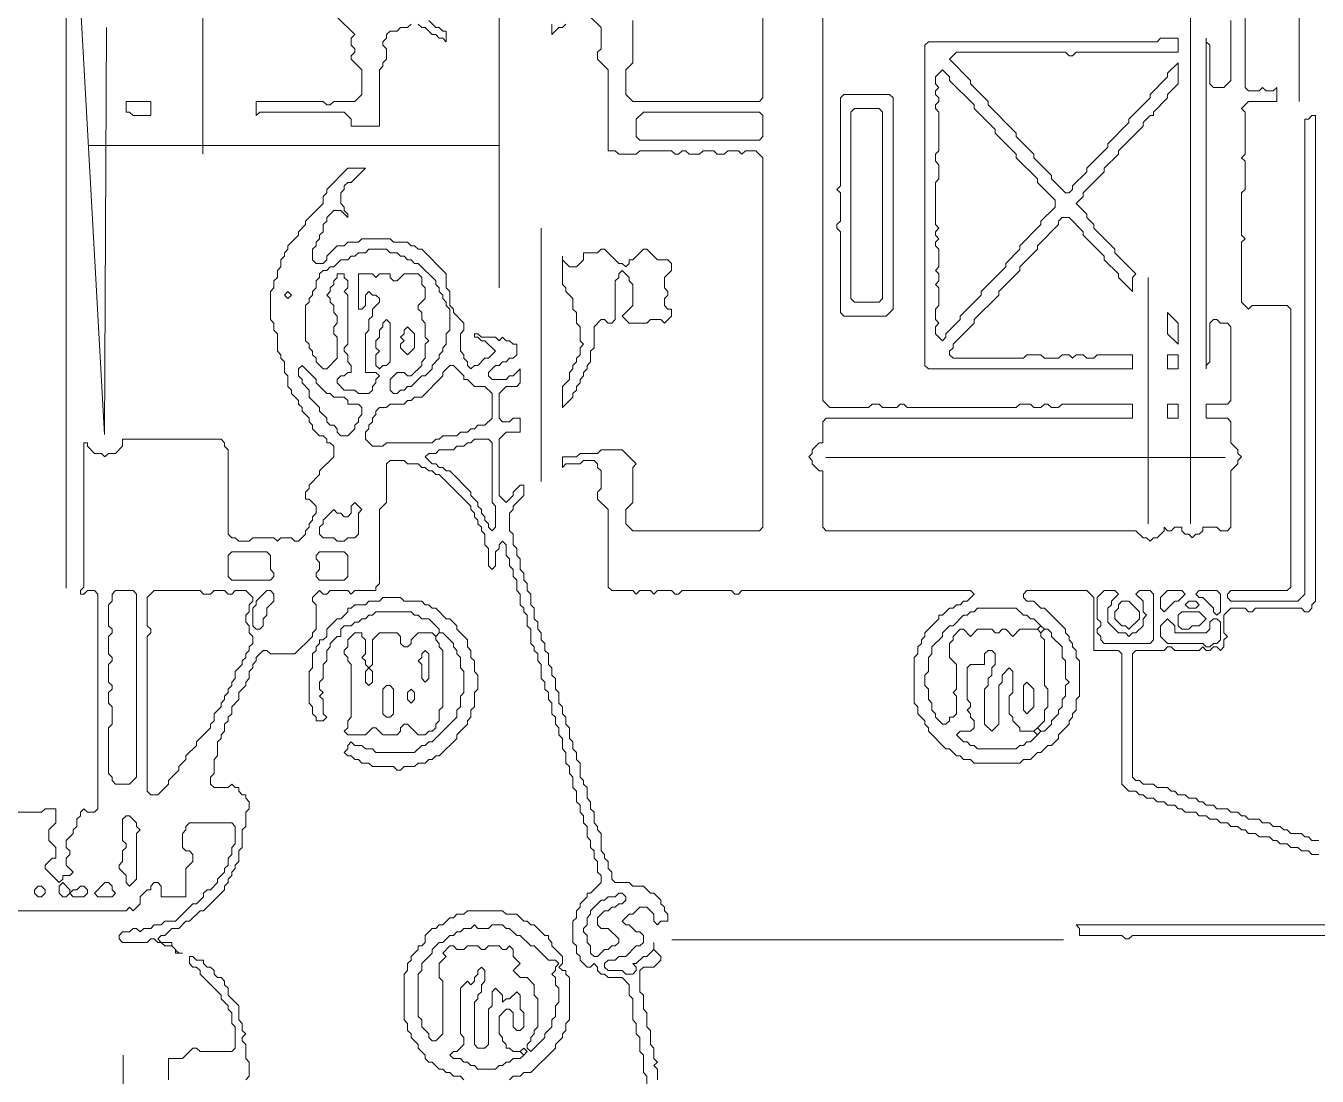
# Model space of a CAD drawing. Header units: millimetres. Extents: x 4 to 412, y 4 to 290.
# Drawn here: x 120.37 to 152.51, y 132.41 to 158.55 of the extents above; entities that cross this region are included whole.
import ezdxf

# ---------------------------------------------------------------- set-up
doc = ezdxf.new("R2010")
doc.units = ezdxf.units.MM
for name, color, linetype, lineweight in [('TRACE_CURVE', 6, 'Continuous', 0), ('TRACE_STRAIGHT', 5, 'Continuous', 0), ('TRACE_TEXT_SYMBOL', 6, 'Continuous', 0)]:
    doc.layers.add(name, color=color, linetype=linetype, lineweight=lineweight)

msp = doc.modelspace()

# ---------------------------------------------------------------- linework, layer by layer
at = {"layer": 'TRACE_CURVE', "color": 6}
for points in [[(138.718, 163.151), (138.718, 156.758), (138.63, 156.67), (135.477, 156.67), (135.302, 156.846), (135.302, 157.459), (135.477, 157.634), (135.477, 158.685)], [(151.766, 144.498), (151.854, 144.585), (151.854, 151.504), (151.766, 151.591), (150.891, 151.591), (150.803, 151.504), (150.628, 151.679), (150.628, 153.167), (150.715, 153.255), (150.628, 153.343), (150.628, 154.394), (150.715, 154.481), (150.715, 155.182), (150.628, 155.269), (150.715, 155.357), (150.715, 156.408), (150.628, 156.495), (150.803, 156.67), (151.504, 156.67), (151.504, 157.021), (151.416, 156.933), (151.241, 156.933), (151.153, 157.021), (151.066, 156.933), (150.803, 156.933), (150.715, 157.021), (150.715, 159.21)], [(134.427, 158.772), (134.689, 158.51), (134.689, 157.984), (134.602, 157.896), (134.602, 157.721), (134.864, 157.459), (134.864, 155.444), (135.04, 155.444), (135.127, 155.357), (135.565, 155.357)], [(150.628, 147.825), (150.54, 147.738), (150.54, 147.65), (150.365, 147.475), (150.365, 146.074), (150.278, 145.986), (150.102, 145.986), (150.015, 146.074), (149.665, 146.074), (149.665, 145.986), (149.577, 145.899), (149.489, 145.899), (149.402, 145.811), (149.314, 145.899), (149.227, 145.899), (149.139, 145.986), (149.139, 146.074), (148.964, 146.074), (148.876, 145.986), (148.789, 145.986), (148.701, 146.074), (148.701, 145.986), (148.526, 145.811), (148.438, 145.811), (148.351, 145.724), (148.263, 145.811), (148.176, 145.811), (148.001, 145.986), (140.294, 145.986), (140.206, 146.074), (140.206, 147.475), (140.119, 147.475), (139.944, 147.65), (139.944, 147.738), (139.856, 147.825), (139.944, 147.913), (139.944, 148.001), (140.119, 148.176), (140.206, 148.176), (140.206, 148.701), (140.294, 148.789), (147.913, 148.789), (147.913, 149.139), (146.162, 149.139), (146.074, 149.051), (145.899, 149.051), (145.811, 149.139), (145.724, 149.139), (145.636, 149.051), (145.461, 149.051), (145.373, 149.139), (145.111, 149.139), (145.023, 149.051), (142.308, 149.051), (142.221, 149.139), (142.133, 149.139), (142.046, 149.051), (141.695, 149.051), (141.608, 149.139), (141.433, 149.139), (141.345, 149.051), (140.382, 149.051), (140.206, 149.227), (140.206, 158.947)], [(133.463, 158.597), (133.463, 158.334), (133.638, 158.51), (133.726, 158.51), (133.814, 158.597)], [(150.365, 158.685), (150.365, 157.196), (150.19, 157.021), (149.927, 157.021), (149.84, 157.108), (149.84, 158.072), (149.752, 158.159), (149.752, 158.247), (149.752, 150.015), (149.752, 150.102), (149.84, 150.19), (149.84, 151.153), (149.927, 151.241), (150.015, 151.241), (150.102, 151.153), (150.278, 151.153), (150.365, 151.066), (150.365, 149.227), (150.278, 149.139), (149.752, 149.139), (149.752, 148.789), (150.278, 148.789), (150.365, 148.701), (150.365, 148.176), (150.54, 148.001), (150.54, 147.913), (150.628, 147.825)], [(150.803, 138.805), (150.715, 138.893), (150.628, 138.893), (150.54, 138.98), (150.365, 138.98), (150.278, 139.068), (150.015, 139.068), (149.927, 139.156), (149.752, 139.156), (149.665, 139.243), (149.577, 139.243), (149.489, 139.331), (149.314, 139.331), (149.227, 139.418), (149.051, 139.418), (148.964, 139.506), (148.876, 139.506), (148.789, 139.593), (148.526, 139.593), (148.438, 139.681), (148.176, 139.681), (148.088, 139.769), (148.001, 139.769), (147.913, 139.856), (147.913, 142.921), (148.001, 143.009), (148.701, 143.009), (148.789, 143.096), (148.876, 143.096), (148.964, 143.009), (149.577, 143.009), (149.665, 143.096), (149.752, 143.009), (149.84, 143.009), (149.927, 143.096), (150.015, 143.096), (150.102, 143.009), (150.19, 143.096), (150.19, 143.272), (150.278, 143.359), (150.19, 143.447), (150.19, 143.885), (150.365, 144.06), (150.715, 144.06), (150.803, 143.972), (150.891, 143.972), (150.978, 144.06), (152.117, 144.06), (152.204, 143.972), (152.292, 143.972), (152.379, 144.06), (152.379, 144.147), (152.467, 144.235), (152.467, 156.32), (152.379, 156.32), (152.292, 156.233), (152.204, 156.233), (152.204, 144.41), (152.029, 144.235), (150.365, 144.235), (150.278, 144.322), (150.278, 144.41), (150.365, 144.498), (151.766, 144.498)], [(135.565, 155.357), (135.653, 155.444), (136.441, 155.444), (136.528, 155.357), (136.616, 155.357), (136.704, 155.444), (136.791, 155.444), (136.879, 155.357), (137.141, 155.357), (137.229, 155.444), (137.492, 155.444), (137.579, 155.357), (137.754, 155.357), (137.842, 155.444), (138.105, 155.444), (138.192, 155.357), (138.28, 155.444), (138.543, 155.444), (138.718, 155.269), (138.718, 146.074), (138.63, 145.986), (135.477, 145.986), (135.302, 146.162), (135.302, 146.512), (135.477, 146.687), (135.477, 147.563), (135.565, 147.65), (135.215, 148.001), (134.689, 148.001), (134.602, 147.913), (134.164, 147.913), (134.076, 147.825), (133.726, 147.825), (133.726, 147.563), (133.814, 147.65), (134.164, 147.65), (134.251, 147.738), (134.514, 147.738), (134.602, 147.65), (134.602, 147.563), (134.689, 147.475), (134.689, 147.037), (134.602, 146.95), (134.602, 146.775), (134.864, 146.512), (134.864, 144.585), (134.952, 144.498), (135.477, 144.498), (135.565, 144.41), (135.653, 144.498), (135.915, 144.498), (136.003, 144.41), (136.09, 144.498), (136.441, 144.498), (136.528, 144.41), (136.616, 144.41), (136.704, 144.498), (137.93, 144.498), (138.017, 144.41), (138.105, 144.41), (138.192, 144.498), (143.885, 144.498), (143.972, 144.41), (143.797, 144.235)], [(128.384, 155.007), (127.859, 154.481), (127.859, 154.394), (127.771, 154.306), (127.771, 154.131), (127.333, 153.693), (127.333, 153.605), (127.158, 153.43), (127.158, 153.343), (126.895, 153.08), (126.895, 152.992), (126.808, 152.905), (126.808, 152.817), (126.72, 152.73), (126.72, 152.554), (126.632, 152.467), (126.632, 152.292), (126.545, 152.204), (126.545, 152.029), (126.457, 151.941), (126.457, 151.241), (126.545, 151.153), (126.545, 150.978), (126.632, 150.891), (126.632, 150.453), (126.72, 150.365), (126.72, 150.278), (126.808, 150.19), (126.808, 149.927), (126.895, 149.84), (126.895, 149.577), (126.983, 149.489), (126.983, 149.402), (127.158, 149.227), (127.158, 149.139), (127.245, 149.051), (127.245, 148.964), (127.421, 148.789), (127.421, 148.701), (127.508, 148.614), (127.508, 148.526), (127.683, 148.351), (127.771, 148.351), (127.859, 148.263), (127.859, 148.176), (127.946, 148.176), (128.034, 148.088), (128.034, 147.825), (127.683, 147.475), (127.683, 147.388), (127.421, 147.125), (127.421, 147.037), (127.333, 146.95), (127.333, 146.775), (127.421, 146.775), (127.596, 146.599), (127.596, 146.424), (127.508, 146.337), (127.508, 146.249), (127.421, 146.162), (127.421, 146.074), (127.333, 145.986), (127.333, 145.899), (127.158, 145.724)], [(129.873, 153.167), (129.522, 153.167), (129.435, 153.255), (128.734, 153.255), (128.647, 153.167), (128.384, 153.167), (128.296, 153.08), (128.121, 153.08), (127.859, 152.817), (127.859, 152.73), (127.771, 152.642), (127.596, 152.642), (127.508, 152.73), (127.508, 152.992), (127.596, 153.08), (127.596, 153.167), (127.683, 153.255), (127.683, 153.343), (127.771, 153.43), (127.771, 153.605), (127.859, 153.693), (127.859, 153.781), (128.034, 153.956), (128.209, 153.956), (128.384, 153.781), (128.384, 153.868), (128.296, 153.956), (128.296, 154.043), (128.209, 154.131), (128.209, 154.394), (128.296, 154.481), (128.296, 154.569), (128.384, 154.656), (128.472, 154.656), (128.822, 155.007), (128.384, 155.007)], [(128.822, 152.905), (128.909, 152.992), (129.347, 152.992), (129.435, 152.905), (129.61, 152.905), (129.698, 152.817), (129.785, 152.817), (129.873, 152.73), (129.96, 152.73), (130.048, 152.642), (130.135, 152.642), (130.573, 152.204), (130.573, 152.117), (130.661, 152.029), (130.661, 151.941), (130.748, 151.854), (130.748, 151.766), (130.836, 151.679), (130.836, 151.591), (130.924, 151.504), (130.924, 150.978), (130.836, 150.891), (130.836, 150.628), (130.748, 150.54), (130.748, 150.453), (130.661, 150.365), (130.661, 150.278), (130.486, 150.102), (130.486, 150.015), (130.311, 149.84), (130.223, 149.84), (129.96, 149.577), (129.873, 149.577), (129.785, 149.489), (129.698, 149.489), (129.61, 149.402), (129.522, 149.402), (129.435, 149.489), (129.435, 149.752), (129.61, 149.927), (129.785, 149.927), (129.873, 149.84), (129.96, 149.84), (130.223, 150.102), (130.223, 150.19), (130.311, 150.278), (130.311, 150.628), (130.398, 150.715), (130.311, 150.803), (130.311, 151.153), (130.223, 151.241), (130.223, 151.416), (130.135, 151.504), (130.135, 151.591), (130.311, 151.766), (130.311, 152.029), (130.223, 152.117), (130.223, 152.292), (130.135, 152.379), (129.785, 152.379), (129.61, 152.204), (129.522, 152.204), (129.435, 152.292), (129.435, 152.379)], [(132.325, 148.438), (132.675, 148.438), (132.675, 148.789), (132.5, 148.789), (132.412, 148.701), (132.237, 148.701), (132.15, 148.789), (132.15, 149.402), (132.325, 149.577), (132.588, 149.577), (132.675, 149.665), (132.675, 150.015), (132.5, 149.84), (132.412, 149.84), (132.325, 149.752), (131.974, 149.752), (131.887, 149.84), (131.887, 149.927), (132.062, 150.102), (132.15, 150.102), (132.237, 150.19), (132.325, 150.19), (132.412, 150.278), (132.5, 150.278), (132.588, 150.365), (132.588, 150.628), (132.5, 150.628), (132.412, 150.715), (132.325, 150.715), (132.237, 150.803), (132.15, 150.715), (132.062, 150.803), (131.712, 150.803), (131.624, 150.891), (131.537, 150.891), (131.537, 150.803), (131.624, 150.803), (131.712, 150.715), (131.799, 150.715), (132.062, 150.453), (131.887, 150.278), (131.799, 150.278), (131.624, 150.102), (131.537, 150.102), (131.449, 150.015), (131.361, 150.102), (131.361, 150.19), (131.274, 150.278), (131.274, 150.365), (131.186, 150.453), (131.186, 150.891), (131.274, 150.978), (131.274, 151.153), (131.011, 151.416), (131.011, 151.504), (130.924, 151.591), (130.924, 151.941), (130.836, 152.029), (130.836, 152.379), (130.223, 152.992), (130.135, 152.992), (130.048, 153.08), (129.96, 153.08), (129.873, 153.167)], [(128.121, 150.803), (128.121, 150.278), (127.859, 150.015), (127.771, 150.015), (127.596, 150.19), (127.596, 150.278), (127.508, 150.365), (127.508, 150.453), (127.421, 150.54), (127.421, 150.628), (127.333, 150.715), (127.333, 151.591), (127.421, 151.679), (127.421, 151.766), (127.508, 151.854), (127.508, 151.941), (127.596, 152.029), (127.596, 152.204), (127.683, 152.292), (127.683, 152.379), (127.771, 152.467), (127.859, 152.467), (127.946, 152.554), (128.034, 152.554), (128.209, 152.73), (128.384, 152.73), (128.472, 152.817), (128.559, 152.817), (128.647, 152.905), (128.822, 152.905)], [(129.435, 152.379), (129.172, 152.379), (129.085, 152.292), (128.997, 152.379), (128.647, 152.379), (128.647, 151.504), (128.734, 151.504), (128.822, 151.591), (128.822, 151.854), (128.909, 151.941), (128.997, 151.854), (129.085, 151.854), (129.172, 151.766), (129.172, 151.679), (128.997, 151.504), (128.997, 151.328), (128.909, 151.241), (128.909, 150.978), (128.822, 150.891), (128.822, 149.927), (129.085, 149.927), (129.172, 149.84), (129.085, 149.752), (129.085, 149.665), (128.997, 149.577), (128.997, 149.489), (128.909, 149.402), (128.647, 149.402), (128.559, 149.489), (128.296, 149.489), (128.121, 149.665), (128.121, 149.752), (128.209, 149.84), (128.296, 149.84), (128.384, 149.927), (128.472, 149.927), (128.472, 150.102), (128.384, 150.19), (128.384, 150.365), (128.296, 150.453), (128.296, 150.54), (128.384, 150.628), (128.384, 151.854), (128.296, 151.941), (128.384, 152.029), (128.384, 152.204), (128.296, 152.292), (128.296, 152.379), (128.121, 152.379), (128.121, 152.292), (128.034, 152.204), (128.034, 152.117), (127.946, 152.029), (127.946, 151.941), (127.859, 151.854), (127.946, 151.766), (127.946, 151.679), (128.034, 151.591), (128.034, 151.416), (128.121, 151.328), (128.121, 151.153), (128.034, 151.066), (128.034, 150.891), (128.121, 150.803)], [(127.158, 145.724), (127.07, 145.724), (126.983, 145.811), (126.72, 145.811), (126.632, 145.724), (126.545, 145.811), (126.019, 145.811), (125.932, 145.724), (125.669, 145.724), (125.582, 145.811), (125.494, 145.811), (125.406, 145.899), (125.406, 148.001), (125.319, 148.088), (125.319, 148.176), (125.231, 148.263), (122.779, 148.263), (122.779, 148.088), (122.604, 147.913), (122.429, 147.913), (122.341, 147.825), (122.254, 147.913), (122.079, 147.913), (121.903, 148.088), (121.903, 148.176), (121.816, 148.176), (121.816, 144.585), (121.728, 144.498), (121.728, 144.41), (121.816, 144.41), (121.903, 144.498), (122.079, 144.498), (122.166, 144.41), (122.166, 139.068), (122.079, 138.98), (121.903, 138.98), (121.816, 139.068), (121.728, 138.98), (121.728, 138.893), (121.641, 138.805), (121.641, 138.63), (121.553, 138.543), (121.553, 138.455), (121.378, 138.28), (121.378, 138.105), (121.466, 138.017), (121.466, 137.93), (121.378, 137.842), (121.378, 137.667), (121.553, 137.492), (121.466, 137.404), (121.29, 137.404), (121.29, 137.317), (121.203, 137.229), (120.853, 137.579), (120.853, 137.667), (121.028, 137.842), (121.115, 137.842), (121.115, 138.105), (120.94, 138.28), (120.94, 138.543), (121.115, 138.718), (121.115, 139.068), (120.853, 139.068)], [(134.689, 138.455), (134.602, 138.543), (134.602, 138.63), (134.514, 138.718), (134.514, 138.98), (134.427, 139.068), (134.427, 139.243), (134.339, 139.331), (134.339, 139.593), (134.251, 139.681), (134.251, 139.769), (134.164, 139.856), (134.164, 140.206), (134.076, 140.294), (134.076, 140.469), (133.989, 140.557), (133.989, 140.732), (133.901, 140.82), (133.901, 141.082), (133.814, 141.17), (133.814, 141.345), (133.726, 141.433), (133.726, 141.608), (133.638, 141.695), (133.638, 141.958), (133.551, 142.046), (133.551, 142.308), (133.463, 142.396), (133.463, 142.571), (133.376, 142.659), (133.376, 142.921), (133.288, 143.009), (133.288, 143.184), (133.201, 143.272), (133.201, 143.447), (133.113, 143.534), (133.113, 143.709), (133.025, 143.797), (133.025, 144.06), (132.938, 144.147), (132.938, 144.41), (132.85, 144.498), (132.85, 144.673), (132.763, 144.76), (132.763, 144.935), (132.675, 145.023), (132.675, 145.286), (132.588, 145.373), (132.588, 145.549), (132.5, 145.636), (132.5, 145.899), (132.412, 145.986), (132.412, 146.424), (132.5, 146.512), (132.5, 146.599), (132.763, 146.862), (132.763, 147.125), (132.675, 147.125), (132.5, 146.95), (132.5, 146.862), (132.325, 146.687), (132.15, 146.862), (132.15, 148.263), (132.325, 148.438)], [(127.508, 143.447), (127.596, 143.534), (127.596, 144.147), (127.508, 144.235), (127.508, 144.322), (127.683, 144.498), (127.771, 144.41), (127.859, 144.41), (127.946, 144.498), (128.384, 144.498), (128.472, 144.41), (128.559, 144.498), (129.085, 144.498), (129.085, 144.585), (129.172, 144.673), (129.172, 146.512), (129.347, 146.687), (129.347, 147.65), (129.435, 147.738), (129.785, 147.738), (129.873, 147.65), (130.135, 147.65), (130.223, 147.563), (130.311, 147.563), (130.398, 147.475), (130.486, 147.475), (130.573, 147.388), (130.661, 147.388), (131.449, 146.599), (131.449, 146.512), (131.537, 146.424), (131.537, 146.337), (131.624, 146.249), (131.624, 146.162), (131.712, 146.074), (131.712, 145.986), (131.799, 145.899), (131.799, 145.636), (131.887, 145.549), (131.887, 145.111), (131.974, 145.023), (132.062, 145.111), (132.062, 145.461), (132.15, 145.549), (132.15, 145.636), (132.237, 145.724), (132.325, 145.636), (132.325, 145.373), (132.412, 145.286), (132.412, 145.111), (132.5, 145.023), (132.5, 144.848), (132.588, 144.76), (132.588, 144.498), (132.675, 144.41), (132.675, 144.147), (132.763, 144.06), (132.763, 143.972), (132.85, 143.885), (132.85, 143.622), (132.938, 143.534), (132.938, 143.184), (133.025, 143.096), (133.025, 143.009)], [(143.797, 144.235), (143.709, 144.235), (143.622, 144.147), (143.534, 144.147), (143.447, 144.06), (143.359, 144.06), (143.184, 143.885), (143.096, 143.885), (143.096, 143.797), (142.746, 143.447), (142.746, 143.359), (142.659, 143.272), (142.659, 143.184), (142.571, 143.096), (142.571, 142.921), (142.483, 142.834), (142.483, 141.695), (142.571, 141.608), (142.571, 141.433), (142.746, 141.257), (142.746, 141.17), (142.834, 141.082), (142.834, 140.995), (143.272, 140.557), (143.359, 140.557), (143.534, 140.382), (143.622, 140.382), (143.709, 140.294), (143.885, 140.294), (143.972, 140.206), (145.111, 140.206), (145.198, 140.294), (145.373, 140.294), (145.549, 140.469), (145.636, 140.469), (145.811, 140.644), (145.899, 140.644), (146.074, 140.82), (146.074, 140.907), (146.337, 141.17), (146.337, 141.257), (146.424, 141.345), (146.424, 141.433), (146.512, 141.52), (146.512, 141.783), (146.599, 141.87), (146.599, 142.746), (146.512, 142.834), (146.512, 143.009), (146.424, 143.096), (146.424, 143.184), (146.337, 143.272), (146.337, 143.359), (146.249, 143.447), (146.249, 143.534), (145.724, 144.06), (145.636, 144.06), (145.461, 144.235), (145.286, 144.235), (145.198, 144.322), (145.198, 144.41), (145.286, 144.498), (146.775, 144.498), (146.95, 144.322)], [(146.95, 144.322), (146.95, 143.009), (147.563, 143.009), (147.65, 142.921), (147.65, 139.681), (147.825, 139.506), (148.001, 139.506), (148.088, 139.418), (148.176, 139.418), (148.263, 139.331), (148.438, 139.331), (148.526, 139.243), (148.701, 139.243), (148.789, 139.156), (148.964, 139.156), (149.051, 139.068), (149.139, 139.068), (149.227, 138.98), (149.489, 138.98), (149.577, 138.893), (149.752, 138.893), (149.84, 138.805), (150.015, 138.805), (150.102, 138.718), (150.278, 138.718), (150.365, 138.63), (150.54, 138.63), (150.628, 138.543), (150.715, 138.543), (150.803, 138.455), (150.978, 138.455), (151.066, 138.367), (151.328, 138.367), (151.416, 138.28), (151.504, 138.28), (151.591, 138.192), (151.766, 138.192), (151.854, 138.105), (152.029, 138.105), (152.117, 138.017), (152.292, 138.017), (152.379, 137.93), (152.554, 137.93)], [(123.655, 135.828), (123.743, 135.915), (123.83, 135.915), (124.005, 136.09), (124.18, 136.09), (124.356, 136.266), (124.443, 136.266), (124.706, 136.528), (124.793, 136.528), (125.319, 137.054), (125.319, 137.141), (125.406, 137.229), (125.406, 137.317), (125.494, 137.404), (125.494, 137.492), (125.582, 137.579), (125.582, 137.667), (125.669, 137.754), (125.669, 138.017), (125.757, 138.105), (125.757, 138.543), (125.844, 138.63), (125.844, 138.98), (125.932, 139.068), (125.932, 139.243), (125.844, 139.331), (125.844, 139.418), (125.757, 139.418), (125.669, 139.506), (125.669, 139.593), (125.582, 139.593), (125.494, 139.681), (125.406, 139.593), (125.056, 139.593), (124.969, 139.681), (124.969, 139.856), (125.056, 139.944), (125.056, 140.294), (125.144, 140.382), (125.144, 140.732), (125.231, 140.82), (125.231, 140.907), (125.319, 140.995), (125.319, 141.17), (125.406, 141.257), (125.406, 141.345), (125.494, 141.433), (125.494, 141.608), (125.669, 141.783), (125.669, 141.958), (125.844, 142.133), (125.844, 142.221), (125.932, 142.308), (125.932, 142.483), (126.019, 142.571), (126.019, 142.659), (126.107, 142.746), (126.107, 142.834), (126.282, 143.009), (126.37, 143.009), (126.457, 142.921), (127.07, 142.921), (127.508, 143.359), (127.508, 143.447)], [(133.025, 143.009), (133.113, 142.921), (133.113, 142.746), (133.201, 142.659), (133.201, 142.308), (133.288, 142.221), (133.288, 142.046), (133.376, 141.958), (133.376, 141.783), (133.463, 141.695), (133.463, 141.433), (133.551, 141.345), (133.551, 141.17), (133.638, 141.082), (133.638, 140.907), (133.726, 140.82), (133.726, 140.557), (133.814, 140.469), (133.814, 140.206), (133.901, 140.119), (133.901, 139.944), (133.989, 139.856), (133.989, 139.593), (134.076, 139.506), (134.076, 139.243), (134.164, 139.156), (134.164, 138.98), (134.251, 138.893), (134.251, 138.718), (134.339, 138.63), (134.339, 138.367), (134.427, 138.28), (134.427, 138.105), (134.514, 138.017), (134.514, 137.842), (134.602, 137.754), (134.602, 137.492), (134.689, 137.404), (134.689, 137.229), (134.427, 136.966), (134.339, 136.966), (134.339, 136.879), (134.164, 136.704), (134.164, 136.616), (134.076, 136.528), (134.076, 136.353), (133.989, 136.266), (133.989, 135.74), (134.076, 135.653), (134.076, 135.477), (134.164, 135.39), (134.164, 135.302), (134.339, 135.127), (134.427, 135.127), (134.514, 135.215), (134.602, 135.127), (134.602, 135.04), (134.689, 134.952), (134.777, 134.952), (134.864, 134.864), (135.215, 134.864), (135.39, 134.689), (135.39, 134.427), (135.477, 134.339)], [(120.853, 139.068), (120.765, 138.98), (119.889, 138.98)], [(123.392, 137.054), (123.48, 137.054), (123.48, 137.141), (123.567, 137.229), (123.655, 137.229), (123.743, 137.141), (123.743, 136.879), (124.356, 136.879), (124.356, 137.579), (124.531, 137.754), (124.531, 137.93), (124.443, 138.017), (124.356, 138.017), (124.268, 138.105), (124.268, 138.455), (124.356, 138.543), (124.356, 138.63), (124.443, 138.718), (125.494, 138.718), (125.582, 138.63), (125.582, 138.192), (125.494, 138.105), (125.494, 137.93), (125.406, 137.842), (125.406, 137.667), (125.319, 137.579), (125.319, 137.492), (125.144, 137.317), (125.144, 137.229), (124.969, 137.054), (124.881, 137.054), (124.793, 136.966), (124.793, 136.879), (124.618, 136.704), (124.531, 136.704), (124.093, 136.266), (123.83, 136.266), (123.743, 136.178), (123.567, 136.178), (123.48, 136.09), (123.305, 136.09), (123.217, 136.003), (123.129, 136.09), (123.042, 136.09), (122.954, 136.003), (122.779, 136.003), (122.692, 135.915), (122.692, 135.828), (122.779, 135.74), (123.392, 135.74), (123.48, 135.828), (123.567, 135.828), (123.655, 135.74), (123.743, 135.74), (123.83, 135.653), (124.005, 135.653), (124.093, 135.565), (124.093, 135.477), (124.268, 135.477), (124.18, 135.477), (124.005, 135.653), (124.005, 135.74), (123.743, 135.74), (123.655, 135.828)], [(152.554, 138.28), (152.379, 138.28), (152.292, 138.367), (152.204, 138.367), (152.117, 138.455), (151.854, 138.455), (151.766, 138.543), (151.679, 138.543), (151.591, 138.63), (151.416, 138.63), (151.328, 138.718), (151.153, 138.718), (151.066, 138.805), (150.803, 138.805)], [(135.74, 134.076), (135.74, 134.427), (135.653, 134.514), (135.653, 135.04), (135.74, 135.127), (136.003, 135.127), (136.178, 135.302), (136.178, 135.39), (136.003, 135.565), (136.003, 135.74), (136.003, 135.565), (135.828, 135.39), (135.74, 135.39), (135.565, 135.215), (135.477, 135.215), (135.565, 135.127), (135.565, 135.04), (135.477, 134.952), (135.302, 134.952), (135.215, 135.04), (134.864, 135.04), (134.777, 135.127), (134.777, 135.215), (134.864, 135.302), (135.04, 135.302), (135.127, 135.39), (135.302, 135.39), (135.565, 135.653), (135.653, 135.653), (135.74, 135.74), (135.74, 135.915), (135.653, 136.003), (135.565, 136.003), (135.39, 136.178), (135.302, 136.178), (135.215, 136.266), (135.39, 136.441), (135.477, 136.441), (135.653, 136.616), (135.828, 136.616), (136.003, 136.441), (136.003, 136.266), (136.09, 136.178), (136.178, 136.266), (136.353, 136.266), (136.353, 136.441), (136.266, 136.528), (136.266, 136.616), (136.178, 136.704), (136.178, 136.791), (136.003, 136.966), (135.915, 136.966), (135.74, 137.141), (135.477, 137.141), (135.39, 137.229), (135.04, 137.229), (134.952, 137.317), (134.952, 137.492), (134.864, 137.579), (134.864, 137.754), (134.777, 137.842), (134.777, 137.93), (134.689, 138.017), (134.689, 138.455)], [(113.058, 136.528), (122.867, 136.528), (122.954, 136.616), (123.042, 136.528), (123.217, 136.704), (123.217, 136.879), (123.392, 137.054)], [(157.021, 136.178), (146.512, 136.178), (146.599, 136.09), (146.599, 135.915), (147.65, 135.915), (147.738, 135.828), (147.825, 135.828), (147.913, 135.915), (157.108, 135.915)], [(135.477, 134.339), (135.477, 133.814), (135.565, 133.726), (135.565, 133.463), (135.653, 133.376), (135.653, 133.025), (135.74, 132.938), (135.74, 132.5), (135.828, 132.412), (135.828, 132.15)], [(136.09, 132.325), (136.09, 132.588), (136.003, 132.675), (136.09, 132.763), (136.003, 132.85), (136.003, 133.113), (135.915, 133.201), (135.915, 133.551), (135.828, 133.638), (135.828, 133.989), (135.74, 134.076)]]:
    msp.add_lwpolyline(points, dxfattribs=at)
for points in [[(135.74, 156.408), (138.63, 156.408), (138.718, 156.32), (138.718, 155.795), (138.63, 155.707), (135.653, 155.707), (135.565, 155.795), (135.565, 156.233)], [(126.808, 151.854), (126.895, 151.941), (126.983, 151.854), (126.895, 151.766)], [(129.26, 151.153), (129.347, 151.241), (129.435, 151.153), (129.435, 150.19), (129.347, 150.102), (129.26, 150.102), (129.172, 150.015), (129.085, 150.102), (129.085, 150.365), (129.172, 150.453), (129.085, 150.54), (129.085, 150.715), (129.172, 150.803), (129.172, 150.978), (129.26, 151.066)], [(129.785, 150.978), (129.873, 151.066), (130.048, 150.891), (130.048, 150.54), (129.873, 150.365), (129.698, 150.54), (129.698, 150.628), (129.785, 150.715), (129.698, 150.803), (129.785, 150.891)], [(127.158, 150.015), (127.245, 150.102), (127.596, 149.752), (127.596, 149.665), (127.859, 149.402), (127.946, 149.402), (128.034, 149.314), (128.296, 149.314), (128.384, 149.227), (128.384, 149.139), (128.647, 149.139), (128.734, 149.051), (128.734, 148.876), (128.647, 148.789), (128.647, 148.701), (128.559, 148.614), (128.559, 148.526), (128.384, 148.351), (128.209, 148.351), (128.121, 148.438), (128.121, 148.526), (128.034, 148.614), (127.946, 148.614), (127.859, 148.701), (127.859, 148.789), (127.683, 148.964), (127.683, 149.051), (127.421, 149.314), (127.421, 149.489), (127.245, 149.665), (127.245, 149.752), (127.158, 149.84)], [(130.924, 150.102), (131.011, 150.102), (131.274, 149.84), (131.274, 149.752), (131.361, 149.752), (131.537, 149.577), (131.799, 149.577), (131.974, 149.402), (131.974, 148.789), (131.799, 148.614), (131.624, 148.614), (131.537, 148.526), (131.449, 148.526), (131.361, 148.438), (131.186, 148.438), (131.099, 148.351), (130.748, 148.351), (130.661, 148.263), (130.573, 148.263), (130.486, 148.176), (129.347, 148.176), (129.26, 148.088), (128.997, 148.088), (128.822, 148.263), (128.822, 148.438), (128.909, 148.526), (128.909, 148.614), (128.997, 148.701), (128.997, 148.789), (129.085, 148.876), (129.085, 148.964), (129.172, 149.051), (129.347, 149.051), (129.435, 149.139), (129.785, 149.139), (129.873, 149.227), (129.96, 149.227), (130.048, 149.314), (130.223, 149.314), (130.748, 149.84), (130.748, 149.927)], [(131.449, 148.176), (131.537, 148.263), (131.887, 148.263), (131.974, 148.176), (131.974, 146.687), (132.062, 146.599), (132.062, 146.074), (131.974, 145.986), (131.887, 146.074), (131.887, 146.162), (131.799, 146.249), (131.799, 146.337), (131.712, 146.424), (131.712, 146.512), (131.624, 146.599), (131.624, 146.687), (131.449, 146.862), (131.449, 146.95), (130.924, 147.475), (130.836, 147.475), (130.748, 147.563), (130.661, 147.563), (130.573, 147.65), (130.486, 147.65), (130.311, 147.825), (130.398, 147.913), (130.573, 147.913), (130.661, 148.001), (131.011, 148.001), (131.099, 148.088), (131.274, 148.088), (131.361, 148.176)], [(128.472, 146.599), (128.559, 146.687), (128.734, 146.512), (128.647, 146.424), (128.647, 145.899), (128.559, 145.811), (128.384, 145.811), (128.296, 145.724), (128.121, 145.724), (128.034, 145.811), (127.771, 145.811), (127.683, 145.899), (127.683, 146.074), (127.771, 146.162), (127.771, 146.249), (128.034, 146.512), (128.121, 146.424), (128.209, 146.424), (128.296, 146.337), (128.384, 146.337), (128.472, 146.424)], [(125.406, 145.373), (125.494, 145.461), (126.37, 145.461), (126.457, 145.373), (126.457, 145.023), (126.545, 144.935), (126.545, 144.848), (126.457, 144.76), (125.494, 144.76), (125.406, 144.848)], [(127.596, 145.373), (127.683, 145.461), (128.296, 145.461), (128.384, 145.373), (128.384, 144.848), (128.296, 144.76), (127.683, 144.76), (127.596, 144.848), (127.596, 144.935), (127.683, 145.023), (127.683, 145.198), (127.596, 145.286)], [(122.516, 144.41), (122.604, 144.498), (123.042, 144.498), (123.129, 144.41), (123.129, 139.856), (122.954, 139.681), (122.604, 139.681), (122.516, 139.769), (122.516, 139.856), (122.429, 139.944), (122.429, 141.082), (122.516, 141.17), (122.516, 141.608), (122.429, 141.695), (122.429, 141.958), (122.516, 142.046), (122.516, 142.133), (122.429, 142.221), (122.429, 142.659), (122.516, 142.746), (122.516, 142.834), (122.429, 142.921), (122.429, 143.359), (122.516, 143.447), (122.516, 143.534), (122.429, 143.622), (122.429, 144.147), (122.516, 144.235)], [(123.567, 144.498), (124.706, 144.498), (124.793, 144.41), (124.969, 144.41), (125.056, 144.498), (125.319, 144.498), (125.406, 144.41), (125.494, 144.41), (125.582, 144.498), (125.844, 144.498), (126.019, 144.322), (126.019, 144.235), (125.932, 144.147), (125.932, 143.972), (125.844, 143.885), (125.844, 143.709), (125.932, 143.622), (125.932, 143.447), (126.019, 143.359), (126.019, 143.184), (125.932, 143.096), (125.932, 143.009), (125.844, 142.921), (125.844, 142.834), (125.757, 142.746), (125.757, 142.659), (125.582, 142.483), (125.582, 142.308), (125.494, 142.221), (125.494, 142.133), (125.406, 142.046), (125.406, 141.958), (125.319, 141.87), (125.319, 141.783), (125.231, 141.695), (125.231, 141.608), (125.056, 141.433), (125.056, 141.257), (124.969, 141.17), (124.969, 141.082), (124.618, 140.732), (124.618, 140.644), (124.356, 140.382), (124.356, 140.294), (124.18, 140.119), (124.18, 140.031), (123.918, 139.769), (123.918, 139.681), (123.655, 139.418), (123.48, 139.418), (123.392, 139.506), (123.392, 143.359), (123.48, 143.447), (123.48, 143.534), (123.392, 143.622), (123.392, 144.322)], [(126.37, 144.498), (126.457, 144.498), (126.545, 144.41), (126.545, 144.235), (126.37, 144.06), (126.37, 143.885), (126.282, 143.797), (126.282, 143.622), (126.195, 143.534), (126.107, 143.534), (126.019, 143.622), (126.019, 144.06), (126.107, 144.147), (126.107, 144.235)], [(147.212, 144.498), (147.475, 144.498), (147.563, 144.41), (147.388, 144.235), (147.388, 144.147), (147.3, 144.06), (147.3, 143.709), (147.563, 143.447), (147.738, 143.447), (147.825, 143.359), (147.913, 143.447), (148.001, 143.447), (148.176, 143.622), (148.176, 143.797), (148.263, 143.885), (148.176, 143.972), (148.176, 144.235), (148.001, 144.41), (148.088, 144.498), (148.351, 144.498), (148.438, 144.41), (148.438, 143.272), (148.351, 143.184), (147.212, 143.184), (147.125, 143.272), (147.125, 143.359), (147.037, 143.447), (147.037, 143.534), (147.125, 143.622), (147.125, 143.709), (147.037, 143.797), (147.037, 144.322)], [(148.789, 144.498), (149.139, 144.498), (149.227, 144.41), (149.051, 144.235), (148.964, 144.235), (148.701, 143.972), (148.614, 144.06), (148.614, 144.322)], [(149.489, 144.41), (149.577, 144.498), (150.015, 144.498), (150.102, 144.41), (150.102, 143.972), (150.015, 143.885), (149.927, 143.972), (149.927, 144.06), (149.665, 144.322), (149.577, 144.322)], [(143.972, 143.972), (144.06, 144.06), (145.023, 144.06), (145.198, 143.885), (145.286, 143.885), (145.373, 143.797), (145.461, 143.797), (145.636, 143.622), (145.549, 143.534), (145.111, 143.534), (144.935, 143.359), (144.76, 143.534), (144.673, 143.534), (144.585, 143.447), (144.498, 143.447), (144.41, 143.534), (144.06, 143.534), (143.885, 143.359), (143.709, 143.534), (143.622, 143.534), (143.447, 143.359), (143.447, 143.272), (143.359, 143.184), (143.359, 142.834), (143.534, 142.659), (143.534, 142.046), (143.447, 141.958), (143.534, 141.87), (143.534, 141.433), (143.447, 141.345), (143.359, 141.345), (143.359, 141.257), (143.272, 141.17), (143.184, 141.17), (143.009, 141.345), (143.009, 141.433), (142.921, 141.52), (142.921, 141.695), (142.834, 141.783), (142.834, 142.046), (142.746, 142.133), (142.746, 142.396), (142.834, 142.483), (142.834, 142.834), (142.921, 142.921), (142.921, 143.096), (143.184, 143.359), (143.184, 143.447), (143.359, 143.622), (143.447, 143.622), (143.709, 143.885), (143.797, 143.885), (143.885, 143.972)], [(147.563, 144.147), (147.65, 144.235), (147.825, 144.235), (148.088, 143.972), (148.088, 143.797), (147.825, 143.534), (147.738, 143.622), (147.65, 143.622), (147.475, 143.797), (147.475, 143.972), (147.563, 144.06)], [(149.227, 144.147), (149.314, 144.235), (149.489, 144.235), (149.577, 144.147), (149.489, 144.06), (149.314, 144.06)], [(148.789, 143.797), (148.964, 143.622), (148.964, 143.447), (149.752, 143.447), (149.84, 143.534), (149.84, 143.709), (149.927, 143.797), (150.015, 143.797), (150.102, 143.709), (150.102, 143.272), (150.015, 143.184), (149.927, 143.184), (149.84, 143.096), (149.752, 143.096), (149.665, 143.184), (148.789, 143.184), (148.614, 143.359), (148.614, 143.622)], [(149.051, 143.885), (149.139, 143.972), (149.577, 143.972), (149.752, 143.797), (149.577, 143.622), (149.402, 143.622), (149.314, 143.534), (149.139, 143.534), (149.051, 143.622)], [(145.549, 143.534), (145.636, 143.622), (145.724, 143.534), (145.636, 143.447)], [(145.636, 143.447), (145.724, 143.534), (145.811, 143.534), (145.899, 143.447), (145.899, 143.359), (146.162, 143.096), (146.162, 142.834), (146.249, 142.746), (146.249, 142.308), (146.337, 142.221), (146.249, 142.133), (146.249, 141.87), (146.162, 141.783), (146.162, 141.608), (146.074, 141.52), (146.074, 141.433), (145.899, 141.257), (145.899, 141.17), (145.724, 140.995), (145.636, 140.995), (145.549, 141.082), (145.724, 141.257), (145.724, 141.52), (145.811, 141.608), (145.811, 142.046), (145.724, 142.133), (145.724, 143.272), (145.636, 143.359)], [(144.235, 142.921), (144.322, 143.009), (144.41, 143.009), (144.498, 142.921), (144.498, 142.659), (144.41, 142.571), (144.41, 142.396), (144.322, 142.308), (144.322, 142.133), (144.235, 142.046), (144.235, 141.17), (144.41, 140.995), (144.585, 141.17), (144.585, 142.133), (144.673, 142.221), (144.673, 142.396), (144.848, 142.571), (144.935, 142.483), (144.935, 141.958), (144.848, 141.87), (144.848, 141.433), (144.935, 141.345), (144.935, 141.257), (145.111, 141.082), (145.111, 140.995), (145.461, 140.995), (145.549, 140.907), (145.373, 140.732), (145.286, 140.732), (145.198, 140.644), (145.111, 140.644), (145.023, 140.557), (144.06, 140.557), (143.972, 140.644), (143.885, 140.644), (143.797, 140.732), (143.709, 140.732), (143.534, 140.907), (143.622, 140.995), (143.885, 140.995), (143.972, 141.082), (143.972, 141.257), (143.885, 141.345), (143.885, 141.433), (143.797, 141.52), (143.885, 141.608), (143.885, 141.695), (143.797, 141.783), (143.797, 142.571), (143.885, 142.659), (144.235, 142.659)], [(145.198, 142.133), (145.286, 142.221), (145.461, 142.046), (145.461, 141.608), (145.286, 141.433), (145.198, 141.52)], [(145.461, 140.995), (145.549, 141.082), (145.636, 140.995), (145.549, 140.907)], [(122.779, 138.805), (122.867, 138.893), (122.954, 138.893), (123.129, 138.718), (123.129, 138.63), (123.217, 138.543), (123.129, 138.455), (123.129, 137.317), (122.954, 137.141), (122.867, 137.229), (122.867, 137.404), (122.692, 137.579), (122.692, 137.667), (122.779, 137.754), (122.779, 138.017), (122.867, 138.105), (122.867, 138.192), (122.779, 138.28)], [(120.59, 137.054), (120.677, 137.141), (120.765, 137.141), (120.853, 137.054), (120.853, 136.966), (120.765, 136.879), (120.677, 136.879), (120.59, 136.966)], [(121.203, 137.141), (121.29, 137.229), (121.466, 137.054), (121.466, 136.966), (121.378, 136.879), (121.29, 136.879), (121.203, 136.966)], [(121.641, 137.054), (121.728, 137.141), (121.816, 137.141), (121.903, 137.054), (121.903, 136.966), (121.816, 136.879), (121.553, 136.879), (121.466, 136.966), (121.553, 137.054)], [(122.341, 137.229), (122.429, 137.229), (122.516, 137.141), (122.516, 137.054), (122.604, 136.966), (122.516, 136.879), (122.166, 136.879), (122.079, 136.966)], [(135.04, 136.879), (135.127, 136.966), (135.215, 136.966), (135.302, 136.879), (135.302, 136.791), (135.215, 136.704), (135.127, 136.704), (135.04, 136.616), (134.952, 136.616), (134.864, 136.528), (134.777, 136.528), (134.602, 136.353), (134.602, 136.178), (134.689, 136.09), (134.864, 136.09), (135.127, 135.828), (135.127, 135.74), (135.04, 135.653), (134.952, 135.653), (134.864, 135.565), (134.777, 135.565), (134.602, 135.39), (134.514, 135.39), (134.427, 135.477), (134.427, 135.653), (134.339, 135.74), (134.339, 135.915), (134.251, 136.003), (134.251, 136.09), (134.339, 136.178), (134.339, 136.353), (134.427, 136.441), (134.427, 136.528), (134.689, 136.791), (134.777, 136.791), (134.864, 136.879)]]:
    msp.add_lwpolyline(points, close=True, dxfattribs=at)
at = {"layer": 'TRACE_STRAIGHT', "color": 5}
for p, q in [((124.777, 181.678), (124.777, 155.357)), ((132.15, 181.169), (132.15, 152.029)), ((152.063, 167.847), (152.063, 156.67)), ((121.373, 163.441), (121.373, 144.558)), ((149.358, 162.976), (149.358, 146.162)), ((121.655, 160.55), (122.331, 148.385)), ((122.331, 148.385), (122.376, 158.51)), ((121.931, 155.576), (132.15, 155.576)), ((133.201, 153.518), (133.201, 147.212)), ((148.307, 152.292), (148.307, 146.162)), ((140.283, 147.808), (150.217, 147.808)), ((136.453, 135.805), (146.196, 135.805)), ((122.795, 132.938), (122.795, 110.081))]:
    msp.add_line(p, q, dxfattribs=at)
at = {"layer": 'TRACE_TEXT_SYMBOL', "color": 6}
for points in [[(128.121, 158.772), (128.559, 158.334), (128.472, 158.247), (128.472, 158.072), (128.559, 157.984), (128.559, 157.896), (128.472, 157.809), (128.472, 157.721), (128.734, 157.459), (128.734, 156.846), (128.559, 156.67), (128.034, 156.67), (127.946, 156.583), (127.859, 156.583), (127.771, 156.67), (126.107, 156.67), (126.107, 156.32), (126.195, 156.408), (128.296, 156.408), (128.472, 156.233), (128.472, 156.057), (129.172, 156.057), (129.172, 157.459), (129.26, 157.546), (129.26, 157.634), (129.347, 157.721), (129.347, 157.984), (129.26, 158.072), (129.26, 158.159), (129.347, 158.247), (129.347, 158.334), (129.435, 158.422), (129.61, 158.422), (129.698, 158.51), (129.873, 158.51), (129.96, 158.597)], [(130.135, 158.597), (130.223, 158.51), (130.311, 158.51), (130.486, 158.334), (130.573, 158.334), (130.661, 158.247), (130.748, 158.247), (130.836, 158.159), (130.836, 158.422), (130.748, 158.422), (130.661, 158.51), (130.573, 158.51), (130.398, 158.685)], [(148.614, 158.247), (148.526, 158.159), (142.834, 158.159), (142.746, 158.072), (142.746, 150.102), (142.834, 150.015), (147.913, 150.015), (147.913, 150.365), (147.037, 150.365), (146.95, 150.278), (146.775, 150.278), (146.687, 150.365), (146.512, 150.365), (146.424, 150.278), (146.337, 150.365), (146.162, 150.365), (146.074, 150.278), (145.724, 150.278), (145.636, 150.365), (145.286, 150.365), (145.198, 150.278), (143.447, 150.278), (143.359, 150.365), (143.359, 150.453), (143.447, 150.54), (143.447, 150.628), (143.972, 151.153), (143.972, 151.241), (144.585, 151.854), (144.585, 151.941), (145.111, 152.467), (145.111, 152.554), (145.549, 152.992), (145.549, 153.08), (146.074, 153.605), (146.074, 153.693), (146.162, 153.781), (146.337, 153.781), (146.687, 153.43), (146.687, 153.343), (147.212, 152.817), (147.212, 152.73), (147.563, 152.379), (147.563, 152.292), (147.913, 151.941), (147.913, 152.292), (148.001, 152.379), (147.475, 152.905), (147.475, 152.992), (146.95, 153.518), (146.95, 153.605), (146.775, 153.781), (146.775, 153.868), (146.512, 154.131), (146.687, 154.306), (146.687, 154.394), (147.212, 154.919), (147.212, 155.007), (147.563, 155.357), (147.563, 155.444), (148.176, 156.057), (148.176, 156.145), (148.351, 156.32), (148.438, 156.32)], [(148.438, 156.32), (148.438, 156.408), (148.789, 156.758), (148.789, 156.846), (149.051, 157.108), (149.051, 157.634), (148.789, 157.371), (148.789, 157.283), (148.351, 156.846), (148.351, 156.758), (147.825, 156.233), (147.825, 156.145), (147.3, 155.62), (147.3, 155.532), (146.775, 155.007), (146.775, 154.919), (146.424, 154.569), (146.424, 154.481), (146.337, 154.394), (146.249, 154.394), (145.899, 154.744), (145.899, 154.831), (145.461, 155.269), (145.461, 155.357), (145.023, 155.795), (145.023, 155.882), (144.322, 156.583), (144.322, 156.67), (143.885, 157.108), (143.885, 157.196), (143.359, 157.721), (143.534, 157.896), (146.249, 157.896), (146.337, 157.809), (146.424, 157.809), (146.512, 157.896), (149.051, 157.896), (149.051, 158.247), (148.614, 158.247)], [(134.689, 152.992), (134.602, 152.905), (134.251, 152.905), (134.251, 152.73), (134.076, 152.554), (133.901, 152.554), (133.726, 152.73), (133.726, 152.817), (133.726, 152.117), (133.814, 152.029), (133.814, 151.941), (133.989, 151.766), (133.989, 151.504), (134.076, 151.416), (134.076, 151.153), (134.164, 151.066), (134.164, 150.715), (134.251, 150.628), (134.164, 150.54), (134.164, 150.365), (134.076, 150.278), (134.076, 150.19), (133.989, 150.102), (133.989, 150.015), (133.901, 149.927), (133.901, 149.752), (133.726, 149.577), (133.726, 149.051), (133.989, 149.314), (133.989, 149.402), (134.076, 149.489), (134.076, 149.577), (134.164, 149.665), (134.164, 149.752), (134.251, 149.84), (134.251, 149.927), (134.339, 150.015), (134.339, 150.102), (134.427, 150.19), (134.427, 150.453), (134.514, 150.54), (134.514, 151.066), (134.689, 151.241), (134.777, 151.241), (134.864, 151.153), (134.952, 151.153), (135.04, 151.241), (135.04, 152.204), (135.127, 152.292), (135.127, 152.379), (135.215, 152.467), (135.39, 152.292), (135.39, 152.204), (135.477, 152.117), (135.477, 151.591), (135.215, 151.328), (135.39, 151.153), (135.828, 151.153), (135.915, 151.241), (136.178, 151.241), (136.266, 151.153), (136.441, 151.328), (136.441, 151.504), (136.353, 151.504)], [(136.353, 151.504), (136.266, 151.591), (136.266, 151.766), (136.353, 151.854), (136.353, 151.941), (136.266, 152.029), (136.266, 152.292), (136.441, 152.467), (136.441, 152.642), (136.353, 152.73), (136.09, 152.73), (135.828, 152.992), (135.74, 152.992), (135.477, 152.73), (135.39, 152.73), (135.39, 152.642), (135.302, 152.554), (135.215, 152.642), (135.127, 152.642), (134.777, 152.992), (134.689, 152.992)], [(129.26, 144.322), (129.172, 144.235), (128.909, 144.235), (128.822, 144.147), (128.559, 144.147), (128.472, 144.06), (128.384, 144.06), (128.384, 143.972), (128.209, 143.797), (128.121, 143.797), (127.859, 143.534), (127.859, 143.359), (127.771, 143.272), (127.683, 143.272), (127.683, 143.184), (127.596, 143.096), (127.596, 143.009), (127.508, 142.921), (127.508, 142.571), (127.421, 142.483), (127.421, 141.695), (127.508, 141.608), (127.508, 141.433), (127.596, 141.345), (127.596, 141.257), (127.771, 141.257), (127.859, 141.345), (127.771, 141.433), (127.771, 141.783), (127.683, 141.87), (127.771, 141.958), (127.683, 142.046), (127.683, 142.221), (127.771, 142.308), (127.771, 142.659), (127.859, 142.746), (127.859, 143.009), (127.946, 143.096), (127.946, 143.184), (128.121, 143.359), (128.209, 143.359), (128.209, 143.534), (128.296, 143.622), (128.472, 143.622), (128.559, 143.709), (128.647, 143.709), (128.734, 143.797), (128.822, 143.797), (128.909, 143.885), (128.997, 143.885), (129.085, 143.972), (129.96, 143.972), (130.048, 143.885), (130.135, 143.885), (130.223, 143.797), (130.398, 143.797), (130.661, 143.534), (130.661, 143.447), (130.573, 143.359), (130.486, 143.447), (130.135, 143.447), (129.96, 143.272), (129.96, 143.184), (129.873, 143.096)], [(131.186, 141.608), (131.099, 141.52), (131.099, 141.345), (130.486, 140.732), (130.398, 140.732), (130.311, 140.644), (130.223, 140.644), (130.048, 140.469), (129.085, 140.469), (128.997, 140.557), (128.822, 140.557), (128.734, 140.644), (128.559, 140.644), (128.472, 140.732), (128.384, 140.644), (128.384, 140.557), (128.296, 140.469), (128.384, 140.382), (128.472, 140.382), (128.559, 140.294), (128.647, 140.294), (128.734, 140.206), (128.909, 140.206), (128.997, 140.119), (129.522, 140.119), (129.61, 140.031), (129.698, 140.031), (129.785, 140.119), (130.048, 140.119), (130.135, 140.206), (130.311, 140.206), (130.398, 140.294), (130.486, 140.294), (130.573, 140.382), (130.661, 140.382), (131.099, 140.82), (131.099, 140.907), (131.361, 141.17), (131.361, 141.257), (131.449, 141.345), (131.449, 141.52), (131.537, 141.608), (131.537, 141.958), (131.624, 142.046), (131.624, 142.396), (131.537, 142.483), (131.537, 142.746), (131.449, 142.834), (131.449, 143.009), (131.361, 143.096), (131.361, 143.272), (131.099, 143.534), (131.099, 143.622), (130.924, 143.797), (130.836, 143.797), (130.573, 144.06), (130.486, 144.06), (130.398, 144.147), (130.311, 144.147), (130.223, 144.235), (129.785, 144.235), (129.698, 144.322), (129.26, 144.322)], [(129.873, 143.096), (129.785, 143.096), (129.698, 143.184), (129.698, 143.359), (129.61, 143.447), (129.172, 143.447), (128.997, 143.272), (128.997, 142.659), (128.909, 142.571), (128.822, 142.659), (128.822, 142.746), (128.734, 142.834), (128.822, 142.921), (128.822, 143.272), (128.734, 143.359), (128.734, 143.447), (128.559, 143.447), (128.384, 143.272), (128.384, 143.096), (128.296, 143.009), (128.296, 142.921), (128.384, 142.834), (128.384, 142.746), (128.472, 142.659), (128.472, 141.345), (128.384, 141.257), (128.384, 141.082), (128.296, 140.995), (128.384, 140.907), (128.822, 140.907), (128.997, 141.082), (129.085, 141.082), (129.26, 140.907), (129.61, 140.907), (129.698, 140.995), (129.698, 141.082), (129.785, 141.17), (129.873, 141.17), (130.135, 140.907), (130.311, 140.907), (130.398, 140.995), (130.486, 140.995), (130.573, 141.082), (130.573, 141.17), (130.661, 141.257), (130.661, 141.52), (130.748, 141.608), (130.748, 143.009), (130.661, 143.096), (130.661, 143.184), (130.573, 143.272), (130.573, 143.359), (130.661, 143.447), (130.748, 143.447), (131.011, 143.184), (131.011, 143.096), (131.099, 143.009), (131.099, 142.921), (131.186, 142.834), (131.186, 142.571), (131.274, 142.483), (131.274, 141.958), (131.186, 141.87), (131.186, 141.608)], [(131.361, 136.528), (131.274, 136.441), (131.099, 136.441), (131.011, 136.353), (130.924, 136.353), (130.748, 136.178), (130.661, 136.178), (130.573, 136.09), (130.486, 136.09), (130.311, 135.915), (130.311, 135.74), (130.223, 135.653), (130.135, 135.653), (130.135, 135.565), (129.96, 135.39), (129.96, 135.302), (129.873, 135.215), (129.873, 135.04), (129.785, 134.952), (129.785, 133.814), (129.873, 133.726), (129.873, 133.551), (129.96, 133.463), (129.96, 133.376), (130.135, 133.201), (130.135, 133.113), (130.311, 132.938), (130.311, 132.85), (130.398, 132.763), (130.486, 132.763), (130.661, 132.588), (130.748, 132.588), (130.836, 132.5), (130.924, 132.5), (131.011, 132.412), (131.186, 132.412), (131.274, 132.325)], [(133.376, 135.915), (133.288, 135.915), (133.025, 136.178), (132.938, 136.178), (132.85, 136.266), (132.763, 136.266), (132.588, 136.441), (132.325, 136.441), (132.237, 136.528), (131.361, 136.528)], [(130.748, 133.463), (130.573, 133.288), (130.486, 133.288), (130.398, 133.376), (130.398, 133.463), (130.223, 133.638), (130.223, 133.814), (130.135, 133.901), (130.135, 134.952), (130.223, 135.04), (130.223, 135.215), (130.486, 135.477), (130.486, 135.565), (130.661, 135.74), (130.748, 135.74), (130.924, 135.915), (131.011, 135.915), (131.099, 136.003), (131.186, 136.003), (131.274, 136.09), (131.449, 136.09)], [(131.449, 136.09), (131.537, 136.178), (131.624, 136.09), (131.887, 136.09), (131.974, 136.178), (132.237, 136.178), (132.325, 136.09), (132.412, 136.09), (132.588, 135.915), (132.675, 135.915), (132.938, 135.653), (133.025, 135.653), (133.376, 135.302), (133.551, 135.302), (133.638, 135.215), (133.551, 135.127), (133.551, 135.04), (133.463, 134.952), (133.551, 134.864), (133.551, 134.689), (133.638, 134.602), (133.638, 134.251), (133.551, 134.164), (133.551, 133.901), (133.463, 133.814), (133.463, 133.638), (133.288, 133.463), (133.288, 133.376), (132.938, 133.025), (132.85, 133.113), (132.85, 133.201), (132.938, 133.288), (132.938, 133.376), (133.025, 133.463), (133.025, 133.551), (133.113, 133.638), (133.113, 134.339), (133.025, 134.427), (133.025, 134.689), (132.85, 134.864), (132.675, 134.864), (132.5, 135.04), (132.675, 135.215), (132.5, 135.39), (132.5, 135.565), (132.412, 135.653), (132.325, 135.565), (132.237, 135.565), (132.15, 135.653), (131.887, 135.653), (131.799, 135.565), (131.712, 135.565), (131.624, 135.653), (131.361, 135.653), (131.274, 135.565), (131.099, 135.565), (131.011, 135.653), (130.924, 135.653), (130.748, 135.477), (130.836, 135.39), (130.661, 135.215), (130.661, 134.864), (130.748, 134.777), (130.748, 133.463)], [(132.412, 132.325), (132.5, 132.412), (132.675, 132.412), (132.763, 132.5), (132.938, 132.5), (133.551, 133.113), (133.551, 133.201), (133.726, 133.376), (133.726, 133.463), (133.814, 133.551), (133.814, 133.726), (133.901, 133.814), (133.901, 134.864), (133.814, 134.952), (133.814, 135.04), (133.726, 135.04), (133.638, 135.127), (133.726, 135.215), (133.726, 135.39), (133.463, 135.653), (133.463, 135.74), (133.376, 135.828), (133.376, 135.915)], [(125.844, 132.325), (125.932, 132.412), (125.932, 132.763), (125.844, 132.85), (125.844, 133.201), (125.757, 133.288), (125.757, 133.376), (125.844, 133.463), (125.757, 133.551), (125.757, 133.726), (125.669, 133.814), (125.669, 134.164), (125.406, 134.427), (125.406, 134.602), (125.319, 134.689), (125.319, 134.777), (125.231, 134.864), (125.144, 134.864), (125.056, 134.952), (125.056, 135.04), (124.969, 135.127), (124.881, 135.127), (124.793, 135.215), (124.793, 135.302), (124.618, 135.302), (124.531, 135.39), (124.443, 135.39), (124.443, 135.215), (124.531, 135.127), (124.618, 135.127), (124.706, 135.04), (124.706, 134.952), (125.231, 134.427), (125.231, 134.339), (125.406, 134.164), (125.406, 134.076), (125.494, 133.989), (125.494, 133.726), (125.582, 133.638), (125.582, 133.113), (125.494, 133.025), (124.706, 133.025), (124.618, 133.113), (124.531, 133.113), (124.268, 132.85), (123.918, 132.85), (123.918, 132.325)], [(131.624, 135.04), (131.712, 135.127), (131.799, 135.04), (131.799, 134.777), (131.712, 134.689), (131.712, 134.514), (131.624, 134.427), (131.624, 134.339), (131.537, 134.251), (131.537, 133.201), (131.624, 133.113), (131.799, 133.113), (131.887, 133.201), (131.887, 134.076), (131.974, 134.164), (131.974, 134.514), (132.062, 134.602), (132.237, 134.427), (132.237, 134.251), (132.325, 134.339), (132.412, 134.339), (132.588, 134.514), (132.675, 134.427), (132.675, 134.076), (132.763, 133.989), (132.763, 133.638), (132.675, 133.551), (132.588, 133.551), (132.5, 133.638), (132.5, 133.989), (132.412, 134.076), (132.325, 134.076), (132.15, 133.901), (132.15, 133.463), (132.237, 133.376), (132.237, 133.288), (132.325, 133.201), (132.325, 133.113), (132.412, 133.113), (132.5, 133.025), (132.675, 133.025), (132.763, 132.938), (132.675, 132.85), (132.5, 132.85), (132.412, 132.763), (132.325, 132.763), (132.237, 132.675), (132.15, 132.675), (132.062, 132.588), (131.624, 132.588), (131.537, 132.675), (131.449, 132.675), (131.361, 132.763), (131.274, 132.763), (131.186, 132.85), (131.011, 132.85), (130.924, 132.938), (131.011, 133.025), (131.099, 133.025), (131.274, 133.201), (131.274, 133.376), (131.186, 133.463), (131.186, 134.602), (131.361, 134.777)], [(131.361, 134.777), (131.449, 134.689), (131.537, 134.777), (131.537, 134.864), (131.624, 134.952), (131.624, 135.04)]]:
    msp.add_lwpolyline(points, dxfattribs=at)
for points in [[(143.184, 157.459), (143.359, 157.283), (143.359, 157.196), (143.972, 156.583), (143.972, 156.495), (144.498, 155.97), (144.498, 155.882), (145.023, 155.357), (145.023, 155.269), (145.549, 154.744), (145.549, 154.656), (145.986, 154.218), (145.986, 154.043), (145.636, 153.693), (145.636, 153.605), (145.111, 153.08), (145.111, 152.992), (144.76, 152.642), (144.76, 152.554), (144.147, 151.941), (144.147, 151.854), (143.622, 151.328), (143.622, 151.241), (143.272, 150.891), (143.272, 150.803), (143.184, 150.715), (143.009, 150.891), (143.009, 151.066), (143.096, 151.153), (143.009, 151.241), (143.009, 151.504), (143.096, 151.591), (143.096, 152.029), (143.009, 152.117), (143.096, 152.204), (143.096, 152.379), (143.009, 152.467), (143.096, 152.554), (143.096, 152.992), (143.009, 153.08), (143.009, 153.167), (143.096, 153.255), (143.009, 153.343), (143.009, 153.43), (143.096, 153.518), (143.009, 153.605), (143.009, 154.656), (143.096, 154.744), (143.096, 155.094), (143.009, 155.182), (143.009, 155.357), (143.096, 155.444), (143.096, 156.408), (143.009, 156.495), (143.009, 156.583), (143.096, 156.67), (143.096, 156.758), (143.009, 156.846), (143.009, 156.933), (143.096, 157.021), (143.009, 157.108), (143.009, 157.283)], [(140.732, 156.846), (140.644, 156.758), (140.644, 154.569), (140.557, 154.481), (140.644, 154.394), (140.644, 153.693), (140.557, 153.605), (140.557, 153.518), (140.644, 153.43), (140.644, 151.416), (140.732, 151.328), (141.783, 151.328), (141.958, 151.504), (141.958, 156.758), (141.87, 156.846)], [(122.867, 156.67), (122.867, 156.408), (122.954, 156.408), (123.042, 156.32), (123.48, 156.32), (123.48, 156.67)], [(140.907, 156.408), (140.995, 156.495), (141.608, 156.495), (141.695, 156.408), (141.695, 151.766), (141.608, 151.679), (140.995, 151.679), (140.907, 151.766)], [(148.789, 151.416), (148.789, 150.891), (149.051, 150.628), (149.051, 151.153)], [(148.789, 150.365), (148.789, 150.015), (149.051, 150.015), (149.051, 150.365)], [(148.789, 149.139), (148.789, 148.789), (149.051, 148.789), (149.051, 149.139)], [(130.223, 142.921), (130.311, 143.009), (130.398, 142.921), (130.398, 142.308), (130.311, 142.221), (130.223, 142.308), (130.223, 142.659), (130.135, 142.746), (130.223, 142.834)], [(128.822, 142.483), (128.909, 142.571), (128.997, 142.483), (128.997, 142.221), (128.909, 142.133), (128.822, 142.221)], [(129.26, 142.046), (129.347, 142.133), (129.435, 142.133), (129.522, 142.046), (129.522, 141.433), (129.435, 141.345), (129.347, 141.345), (129.26, 141.433)], [(129.873, 141.958), (129.96, 142.046), (130.048, 141.958), (130.048, 141.783), (129.96, 141.695), (129.873, 141.783)], [(132.675, 133.025), (132.763, 133.113), (132.85, 133.025), (132.763, 132.938)]]:
    msp.add_lwpolyline(points, close=True, dxfattribs=at)

doc.saveas('drawing.dxf')
